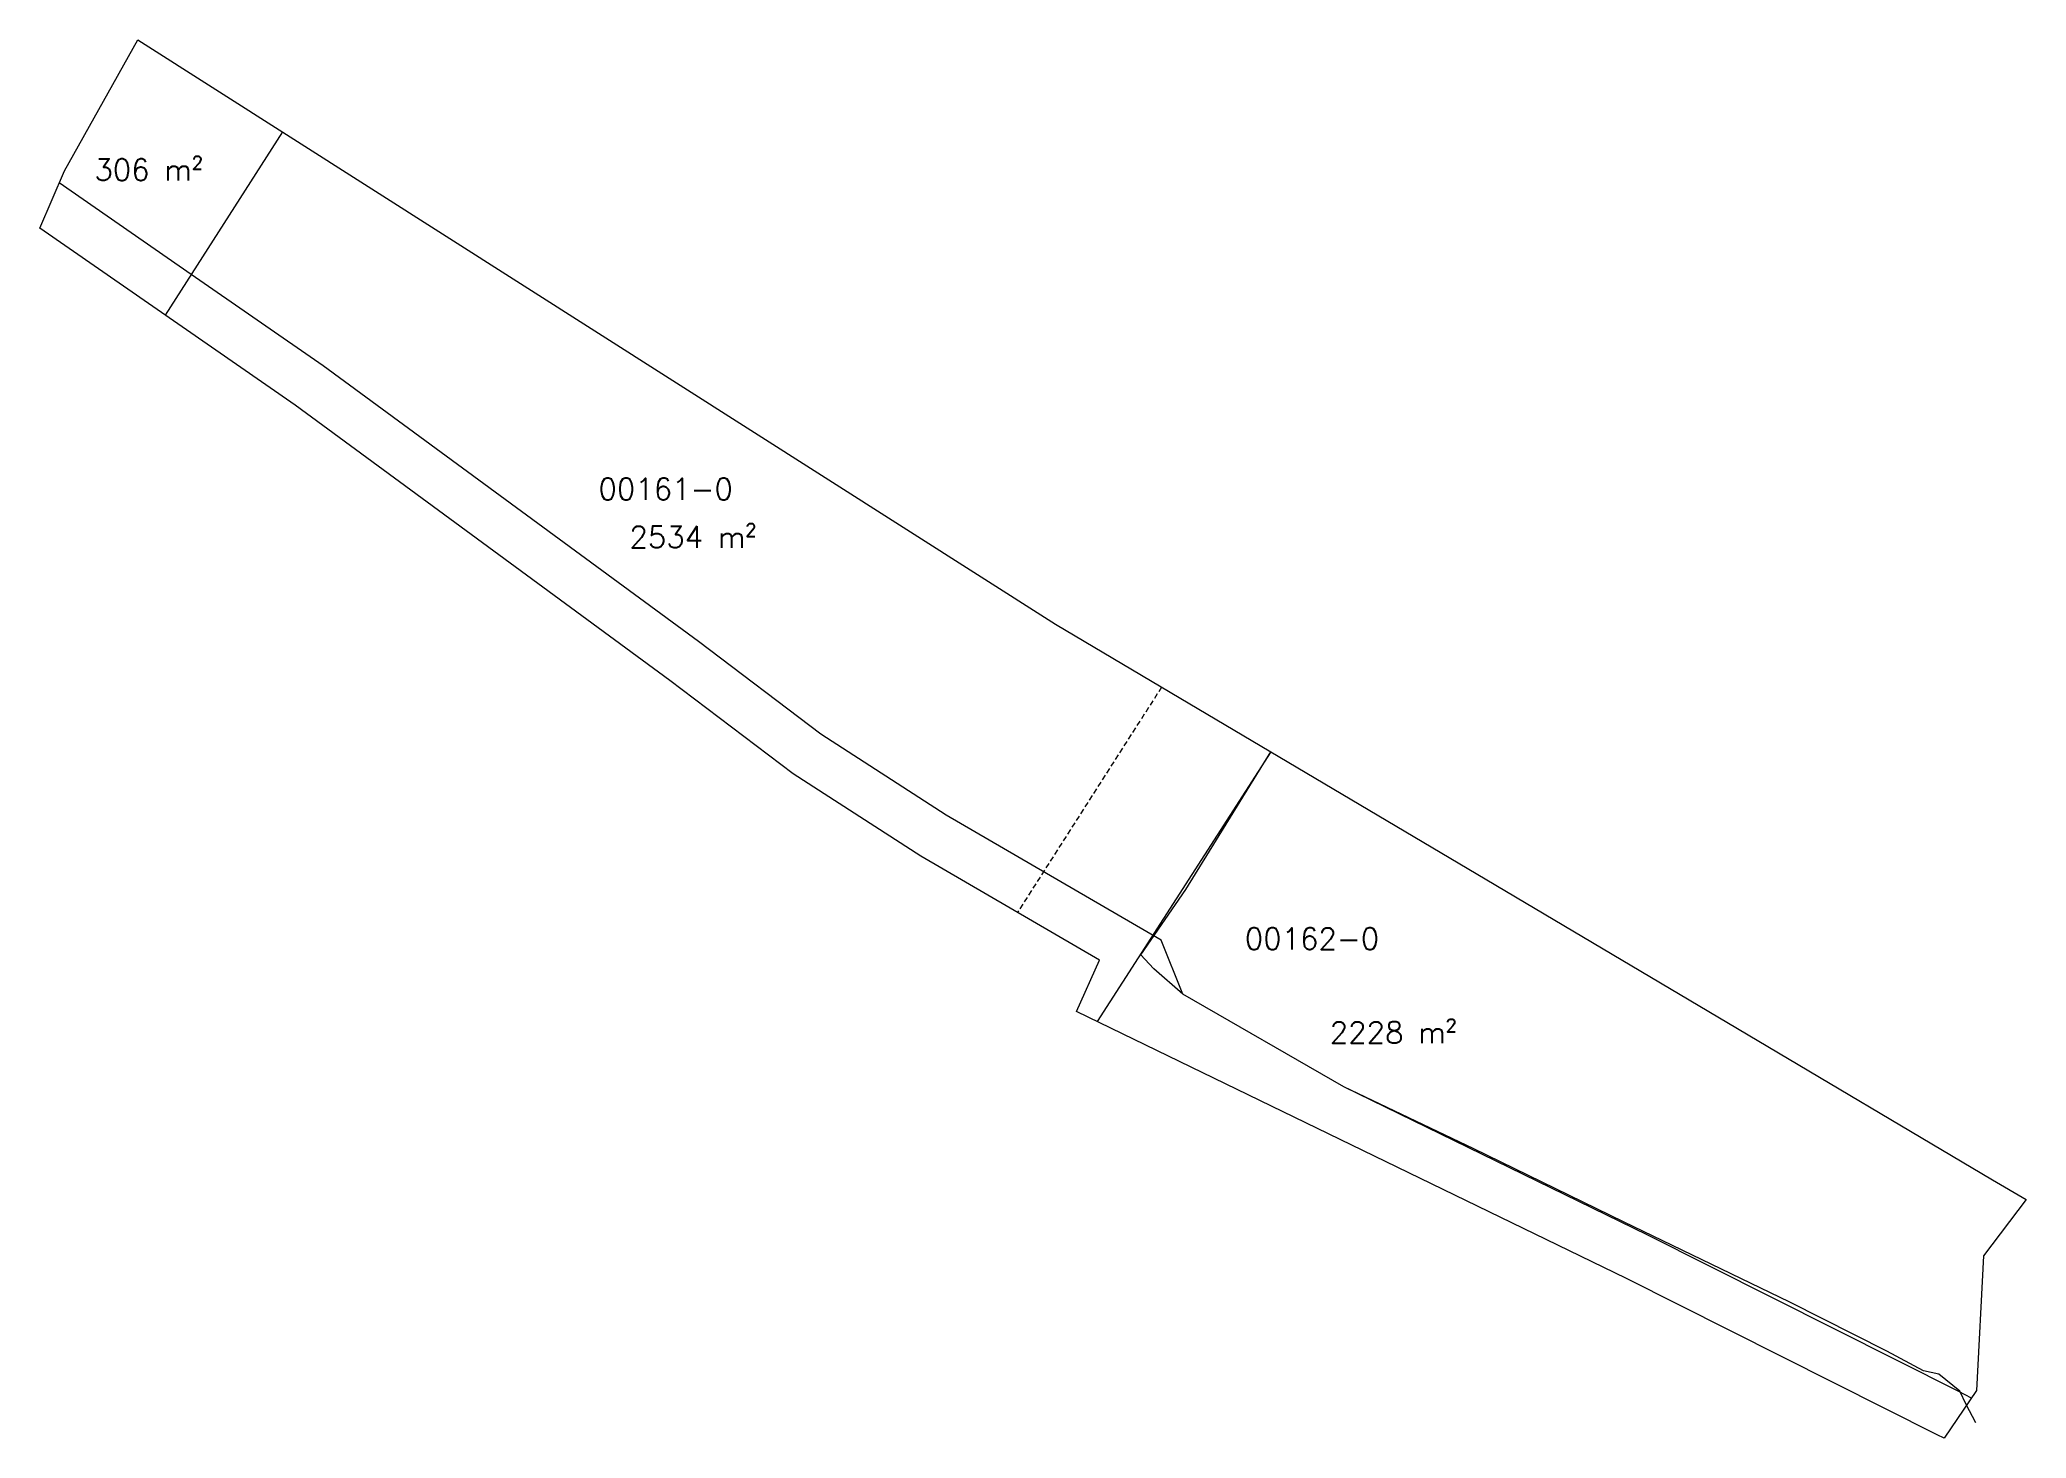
# Model space of a CAD drawing. Header units: metres. Extents: x 7512901 to 7513086, y 4688289 to 4688419.
import ezdxf

# ---------------------------------------------------------------- set-up
doc = ezdxf.new("R2010")
doc.units = ezdxf.units.M
doc.linetypes.add('DASHED', pattern=[0.75, 0.5, -0.25])
for name, color, linetype, lineweight in [('asfalti', 32, 'Continuous', 0), ('Ndarjet', 5, 'Continuous', 0), ('Nr Parceles Baze', 7, 'Continuous', 0), ('Parc-Re', 1, 'Continuous', 0), ('ParcReNet_12', 1, 'Continuous', 0), ('Pikat Ndarjes garb', 6, 'Continuous', 0), ('rrethoj', 3, 'Continuous', 0), ('sip', 1, 'Continuous', 0)]:
    doc.layers.add(name, color=color, linetype=linetype, lineweight=lineweight)
doc.styles.get("Standard").update_dxf_attribs({"font": 'simplex.shx'})

msp = doc.modelspace()

# ---------------------------------------------------------------- linework, layer by layer
at = {"layer": 'asfalti', "flags": 128}
for points, elevation in [([(7513004.49, 4688332.42), (7513003.24, 4688333.77)], 599.56), ([(7513081.1, 4688290.15), (7513080.2, 4688291.86), (7513079.62, 4688293.09), (7513077.66, 4688294.67), (7513076.21, 4688294.99), (7513072.8, 4688296.83), (7513063.75, 4688301.39), (7513048.25, 4688308.87), (7513034.31, 4688315.65), (7513022.2, 4688321.45), (7513007.19, 4688330.07), (7513004.49, 4688332.42)], 598.81)]:
    msp.add_lwpolyline(points, dxfattribs=dict(at, elevation=elevation))
at = {"layer": 'Ndarjet', "flags": 128}
for points in [[(7512914.79, 4688397.11), (7512902.49, 4688405.64)], [(7513080.69, 4688292.45), (7513079.52, 4688293.05), (7513050.53, 4688307.63), (7513022.2, 4688321.45), (7513007.19, 4688330.07), (7513005.18, 4688335.11), (7512985.14, 4688346.76), (7512973.48, 4688354.29), (7512962.08, 4688362.91), (7512927.08, 4688388.6), (7512914.79, 4688397.11)]]:
    msp.add_lwpolyline(points, dxfattribs=at)
at = {"layer": 'Parc-Re', "elevation": 599.46, "flags": 128}
for points in [[(7512923.3, 4688410.4), (7512912.37, 4688393.32)], [(7513015.39, 4688352.65), (7512999.22, 4688327.52)]]:
    msp.add_lwpolyline(points, dxfattribs=at)
at = {"layer": 'ParcReNet_12', "color": 0, "flags": 128}
msp.add_lwpolyline([(7512995.32, 4688364.54), (7513008.69, 4688356.61), (7513033.69, 4688341.8), (7513058.9, 4688326.87), (7513082.66, 4688312.79), (7513085.8, 4688310.93), (7513081.8, 4688305.7), (7513081.17, 4688293.14), (7513078.13, 4688288.71), (7513077.49, 4688289.03), (7513048.53, 4688303.59), (7512997.29, 4688328.46), (7512999.43, 4688333.25), (7512982.79, 4688342.93), (7512970.9, 4688350.6), (7512959.39, 4688359.3), (7512924.47, 4688384.94), (7512900.68, 4688401.42), (7512902.98, 4688406.78), (7512909.83, 4688418.98)], close=True, dxfattribs=at)
at = {"layer": 'Pikat Ndarjes garb', "linetype": 'DASHED', "elevation": 599.46, "flags": 128}
msp.add_lwpolyline([(7513005.22, 4688358.67), (7512991.79, 4688337.69)], dxfattribs=at)
at = {"layer": 'rrethoj', "elevation": 599.46, "flags": 128}
msp.add_lwpolyline([(7513003.28, 4688333.73), (7513007.49, 4688339.83), (7513015.39, 4688352.65)], dxfattribs=at)

# ---------------------------------------------------------------- texts
at = {"layer": 'Nr Parceles Baze'}
for s, p in [('00161-0', (7512952.75, 4688376.13)), ('00162-0', (7513012.98, 4688334.24))]:
    msp.add_text(s, height=2, dxfattribs=at).set_placement(p)
at = {"layer": 'sip'}
for s, p in [('306 m²', (7512905.77, 4688405.87)), ('2534 m²', (7512955.64, 4688371.66)), ('2228 m²', (7513020.9, 4688325.51))]:
    msp.add_text(s, height=2, dxfattribs=at).set_placement(p)

doc.saveas('drawing.dxf')
